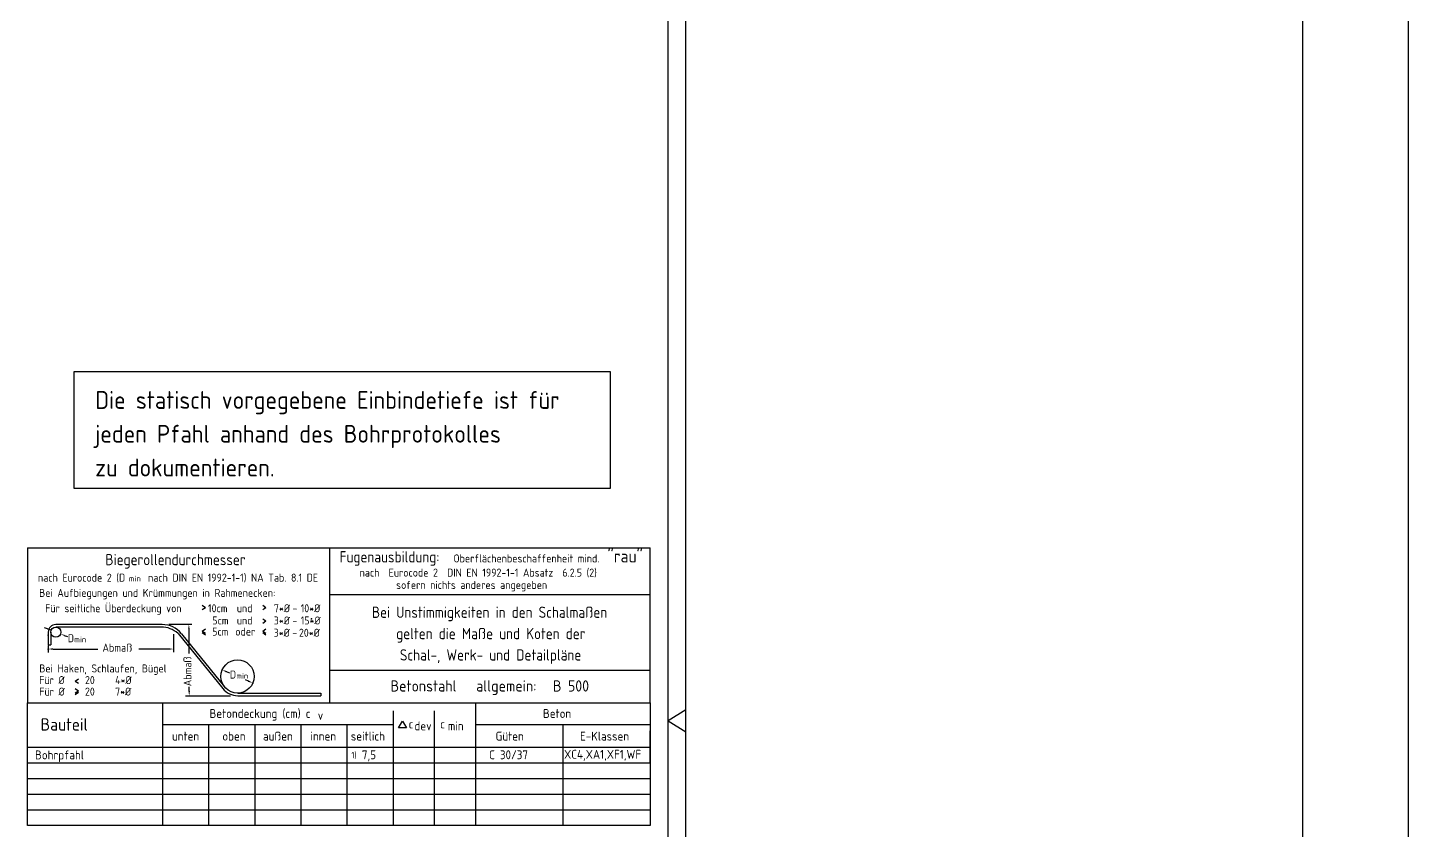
# Model space of a CAD drawing. Extents: x -5.7 to 19.5, y -4.4 to 16.6.
# Drawn here: x 9.53 to 19.23, y 5.29 to 10.93 of the extents above; entities that cross this region are included whole.
import ezdxf
from ezdxf.enums import TextEntityAlignment as Align

# ---------------------------------------------------------------- set-up
doc = ezdxf.new("R2010")
doc.units = 0
doc.header["$LTSCALE"] = 0.25
doc.linetypes.add('AUSGEZOGEN', pattern=[1000.01, 1000, 0.01])
for name, color, linetype in [('RAHMEN', 7, 'Continuous'), ('RND', 7, 'Continuous'), ('TEXT', 7, 'Continuous')]:
    doc.layers.add(name, color=color, linetype=linetype)
doc.styles.add('txt', font='isocp.shx')

# ---------------------------------------------------------------- blocks, each defined once
blk = doc.blocks.new('DINA1')
at = {"layer": 'RAHMEN'}
blk.add_line((84.1, 59.4), (0, 59.4), dxfattribs=at)
at = {"layer": 'RAHMEN', "color": 7, "linetype": 'Continuous'}
for p, q in [((41.74, 59.4), (42.05, 58.9)), ((42.05, 58.9), (42.36, 59.4))]:
    blk.add_line(p, q, dxfattribs=at)
at = {"layer": 'RAHMEN', "color": 5}
blk.add_line((83.6, 58.9), (2, 58.9), dxfattribs=at)

msp = doc.modelspace()

# ---------------------------------------------------------------- linework, layer by layer
at = {"layer": 'RAHMEN', "color": 5, "linetype": 'Continuous'}
for p, q in [((9.5287, 7.278), (13.9037, 7.278)), ((9.5287, 7.278), (9.5287, 6.1884)), ((11.6533, 6.1884), (11.6533, 7.278)), ((13.9037, 6.1884), (13.9037, 7.278)), ((13.9037, 5.7616), (13.9037, 5.9928))]:
    msp.add_line(p, q, dxfattribs=at)
at = {"layer": 'RAHMEN', "color": 7, "linetype": 'AUSGEZOGEN'}
for p, q in [((11.6533, 6.9492), (13.9037, 6.9492)), ((10.7778, 6.8566), (10.756, 6.8719)), ((10.7778, 6.8566), (10.756, 6.8413)), ((11.2027, 6.8566), (11.1809, 6.8719)), ((11.2027, 6.8566), (11.1809, 6.8413)), ((10.756, 6.6927), (10.7778, 6.708)), ((11.1809, 6.6927), (11.2027, 6.708)), ((11.203, 6.7617), (11.1811, 6.777)), ((11.203, 6.7617), (11.1811, 6.7464)), ((10.756, 6.6927), (10.7778, 6.6774)), ((10.756, 6.683), (10.7778, 6.6677)), ((11.1809, 6.6927), (11.2027, 6.6774)), ((11.1809, 6.683), (11.2027, 6.6677)), ((11.6533, 6.4172), (13.9037, 6.4172)), ((9.8634, 6.3413), (9.8853, 6.3566)), ((9.8634, 6.3413), (9.8853, 6.326)), ((9.8853, 6.2709), (9.8634, 6.2861)), ((9.8853, 6.2709), (9.8634, 6.2556)), ((9.8853, 6.2612), (9.8634, 6.2459)), ((9.5287, 5.8771), (13.9037, 5.8771)), ((9.5287, 5.7671), (13.9037, 5.7671)), ((9.5287, 5.6571), (13.9037, 5.6571)), ((9.5287, 5.5471), (13.9037, 5.5471)), ((9.5287, 5.4371), (13.9037, 5.4371))]:
    msp.add_line(p, q, dxfattribs=at)
at = {"layer": 'RAHMEN', "color": 7, "linetype": 'Continuous'}
for p, q in [((9.6936, 6.6986), (9.6469, 6.7166)), ((10.4744, 6.7389), (9.7266, 6.7389)), ((10.468, 6.7211), (9.7266, 6.7211)), ((10.52, 6.7406), (10.6832, 6.7406)), ((10.662, 6.7069), (10.662, 6.5364)), ((9.6734, 6.6857), (9.6734, 6.5971)), ((9.6911, 6.6857), (9.6911, 6.5971)), ((9.7865, 6.6629), (9.81, 6.6538)), ((10.5534, 6.6709), (10.5534, 6.5442)), ((10.5856, 6.6765), (10.9006, 6.2889)), ((10.6098, 6.6744), (10.9129, 6.3014)), ((9.6734, 6.5971), (9.6911, 6.5971)), ((9.6734, 6.5915), (9.6734, 6.5413)), ((9.7072, 6.5667), (10.0213, 6.5667)), ((10.5196, 6.5667), (10.3104, 6.5667)), ((10.9493, 6.3975), (10.9274, 6.407)), ((11.0803, 6.341), (11.0599, 6.3498)), ((10.6386, 6.2379), (10.9554, 6.2379)), ((10.6642, 6.2717), (10.6642, 6.3012)), ((11.0053, 6.257), (11.59, 6.2567)), ((11.0053, 6.239), (11.59, 6.239)), ((11.59, 6.2567), (11.59, 6.239)), ((10.4791, 5.3401), (10.4791, 6.1884)), ((12.0986, 5.3271), (12.0986, 6.1336)), ((12.3883, 5.3271), (12.3883, 6.1336)), ((12.6779, 5.3271), (12.6779, 6.1884)), ((10.803, 5.3271), (10.803, 6.0375)), ((11.1269, 5.3271), (11.1269, 6.0375)), ((11.4508, 5.3271), (11.4508, 6.0375)), ((11.7747, 5.3271), (11.7747, 6.0375)), ((13.2908, 5.3271), (13.2908, 6.0375)), ((10.4791, 5.3271), (10.4791, 5.8771)), ((12.0986, 5.3271), (12.0986, 5.8771))]:
    msp.add_line(p, q, dxfattribs=at)
at = {"layer": 'RAHMEN', "color": 1, "linetype": 'Continuous'}
for p, q in [((10.4791, 6.0375), (12.0986, 6.0375)), ((12.6779, 6.0375), (13.9037, 6.0375))]:
    msp.add_line(p, q, dxfattribs=at)
at = {"layer": 'RAHMEN', "color": 5, "linetype": 'AUSGEZOGEN'}
msp.add_lwpolyline([(9.5287, 6.1884), (13.9037, 6.1884), (13.9037, 5.3271), (9.5287, 5.3271)], close=True, dxfattribs=at)
at = {"layer": 'RAHMEN', "color": 1, "linetype": 'Continuous'}
msp.add_lwpolyline([(12.163, 6.0598), (12.1903, 6.0126), (12.1358, 6.0126)], close=True, dxfattribs=at)
at = {"layer": 'RAHMEN', "color": 7, "linetype": 'Continuous'}
for centre, radius in [((9.7266, 6.6857), 0.0354), ((11.0038, 6.374), 0.117)]:
    msp.add_circle(centre, radius, dxfattribs=at)
for centre, radius, start, end in [((9.7266, 6.6857), 0.0531, 89.99998, 180), ((10.468, 6.544), 0.1772, 48.41068, 90), ((10.4744, 6.5643), 0.1746, 39.09564, 90), ((11.0053, 6.374), 0.135, 219.09564, 270)]:
    msp.add_arc(centre, radius, start, end, dxfattribs=at)
for p in [(11.5225, 6.7793), (9.6734, 6.6652), (9.6734, 6.5667), (10.8964, 6.4203), (11.1113, 6.3277)]:
    msp.add_point(p, dxfattribs=at)
for points in [[(9.6676, 6.7039), (9.6707, 6.7121), (9.6936, 6.6986)], [(10.6676, 6.7069), (10.6563, 6.7069), (10.662, 6.7406)], [(9.7849, 6.6588), (9.788, 6.6669), (9.762, 6.6723)], [(9.7072, 6.561), (9.7072, 6.5723), (9.6734, 6.5667)], [(10.5196, 6.561), (10.5196, 6.5723), (10.5534, 6.5667)], [(10.9251, 6.4018), (10.9296, 6.4121), (10.8964, 6.4203)], [(11.0781, 6.3359), (11.0826, 6.3462), (11.1113, 6.3277)], [(10.6699, 6.2717), (10.6586, 6.2717), (10.6642, 6.2379)]]:
    msp.add_solid(points, dxfattribs=at)
at = {"layer": 'RND', "color": 1, "linetype": 'AUSGEZOGEN'}
for points in [[(18.4889, 1.1366), (18.4889, 15.9366)], [(19.2309, 1.247), (19.2309, 12.747)]]:
    msp.add_lwpolyline(points, dxfattribs=at)
at = {"layer": 'TEXT', "color": 6, "linetype": 'AUSGEZOGEN'}
msp.add_lwpolyline([(9.8532, 7.6981), (13.6248, 7.6981), (13.6248, 8.5152), (9.8532, 8.5152)], close=True, dxfattribs=at)

# ---------------------------------------------------------------- block references
at = {"layer": 'RAHMEN', "xscale": 0.25, "yscale": 0.25, "zscale": 0.25, "rotation": 270}
msp.add_blockref('DINA1', (-0.6963, 16.5756), dxfattribs=at)

# ---------------------------------------------------------------- texts
at = {"layer": 'RAHMEN', "color": 1, "linetype": 'Continuous', "style": 'txt', "width": 0.95}
for s, p in [('Biegerollendurchmesser', (10.5677, 7.1558)), ('Fugenausbildung:', (12.0718, 7.1756)), ('Bei Unstimmigkeiten in den Schalmaßen', (12.775, 6.7859)), ('gelten die Maße und Koten der', (12.7835, 6.6359)), ('Schal-, Werk- und Detailpläne', (12.7817, 6.4859))]:
    msp.add_text(s, height=0.07875, dxfattribs=at).set_placement(p, align=Align.CENTER)
at = {"layer": 'RAHMEN', "color": 7, "linetype": 'Continuous', "style": 'txt'}
for s, height, p in [('Oberflächenbeschaffenheit mind.', 0.05625, (12.521, 7.1756)), ('nach  Eurocode 2  DIN EN 1992-1-1 Absatz  6.2.5 (2)', 0.05625, (11.8619, 7.0756)), ('Bei Aufbiegungen und Krümmungen in Rahmenecken:', 0.05625, (9.6096, 6.9332)), ('sofern nichts anderes angegeben', 0.05625, (12.1185, 6.989)), ('10cm', 0.05625, (10.7963, 6.8251)), ('5cm', 0.05625, (10.8264, 6.7392)), ('und', 0.05625, (10.9984, 6.8251)), ('und', 0.05625, (10.9987, 6.7392)), ('3*%%C', 0.05625, (11.2585, 6.7392)), ('7*%%C', 0.05625, (11.2592, 6.8251)), ('-', 0.0563, (11.39, 6.8251)), ('10*%%C', 0.05625, (11.4475, 6.8251)), ('15*%%C', 0.05625, (11.4475, 6.7392)), ('5cm', 0.05625, (10.826, 6.6612)), ('oder', 0.05625, (10.9883, 6.6612)), ('3*%%C', 0.05625, (11.2578, 6.6532)), ('-', 0.0563, (11.3893, 6.7392)), ('20*%%C', 0.05625, (11.4352, 6.6532)), ('D', 0.0563, (9.8111, 6.6145)), ('Abmaß', 0.05625, (10.0551, 6.5484)), ('-', 0.0563, (11.3885, 6.6532)), ('Bei Haken, Schlaufen, Bügel', 0.05625, (9.6107, 6.4023)), ('D', 0.0563, (10.9496, 6.3593)), ('Für %%C', 0.05625, (9.6106, 6.3204)), ('20', 0.05625, (9.9316, 6.3204)), ('4*%%C', 0.05625, (10.1436, 6.3204)), ('Für %%C', 0.05625, (9.6107, 6.2394)), ('20', 0.05625, (9.9317, 6.2394)), ('7*%%C', 0.05625, (10.1436, 6.2394))]:
    msp.add_text(s, height=height, dxfattribs=at).set_placement(p)
msp.add_text('nach Eurocode 2 (D     nach DIN EN 1992-1-1) NA Tab. 8.1 DE', height=0.05625, dxfattribs=at).set_placement((10.5857, 7.0403), align=Align.CENTER)
msp.add_text('Für seitliche Überdeckung von', height=0.05625, dxfattribs=at).set_placement((10.6101, 6.8251), align=Align.RIGHT)
msp.add_text('Abmaß', height=0.05625, rotation=90, dxfattribs=at).set_placement((10.6802, 6.3055))
at = {"layer": 'RAHMEN', "color": 1, "linetype": 'Continuous', "style": 'txt'}
for s, height, p in [('Betonstahl', 0.07875, (12.0791, 6.2679)), ('allgemein:', 0.07875, (12.6808, 6.2679)), ('B 500 ', 0.07875, (13.2201, 6.2679)), ('Betondeckung (cm) c', 0.0625, (10.8069, 6.0825)), ('v', 0.0625, (11.5677, 6.0693)), ('Beton', 0.0625, (13.15, 6.0825)), ('Bauteil', 0.0875, (9.6201, 5.9933)), ('c', 0.0625, (12.2061, 6.0083)), ('dev', 0.0625, (12.2469, 5.9951)), ('c', 0.0625, (12.4272, 6.0083)), ('min', 0.0625, (12.4815, 5.9951))]:
    msp.add_text(s, height=height, dxfattribs=at).set_placement(p)
at = {"layer": 'TEXT', "color": 6, "linetype": 'AUSGEZOGEN', "style": 'txt'}
for s, p in [('Die statisch vorgegebene Einbindetiefe ist für', (10.0037, 8.2545)), ('jeden Pfahl anhand des Bohrprotokolles', (10.0037, 8.017)), ('zu dokumentieren.', (10.0037, 7.7795))]:
    msp.add_text(s, height=0.125, dxfattribs=at).set_placement(p)
at = {"layer": 'TEXT', "color": 1, "style": 'txt'}
msp.add_text('"rau"', height=0.0875, dxfattribs=at).set_placement((13.6034, 7.1754))
at = {"layer": 'TEXT', "color": 7, "linetype": 'AUSGEZOGEN', "style": 'txt'}
for s, height, p in [('min', 0.04008, (10.2406, 7.0414)), ('min', 0.04008, (9.8564, 6.6138)), ('min', 0.04008, (10.9949, 6.3586)), ('unten', 0.0625, (10.5431, 5.9234)), ('oben', 0.0625, (10.8969, 5.9234)), ('außen', 0.0625, (11.1826, 5.9234)), ('innen', 0.0625, (11.5159, 5.9234)), ('seitlich', 0.0625, (11.7998, 5.9234)), ('Güten', 0.0625, (12.8169, 5.9234)), ('E-Klassen', 0.0625, (13.4107, 5.9234)), ('Bohrpfahl', 0.0625, (9.5809, 5.7913)), ('7,5', 0.0625, (11.8775, 5.7923)), ('C 30/37', 0.0625, (12.7715, 5.7923)), ('XC4,XA1,XF1,WF', 0.0625, (13.2981, 5.7957))]:
    msp.add_text(s, height=height, dxfattribs=at).set_placement(p)
at = {"layer": 'TEXT', "color": 102, "linetype": 'AUSGEZOGEN', "style": 'txt'}
msp.add_text('1)', height=0.045, dxfattribs=at).set_placement((11.8038, 5.7988))

doc.saveas('drawing.dxf')
